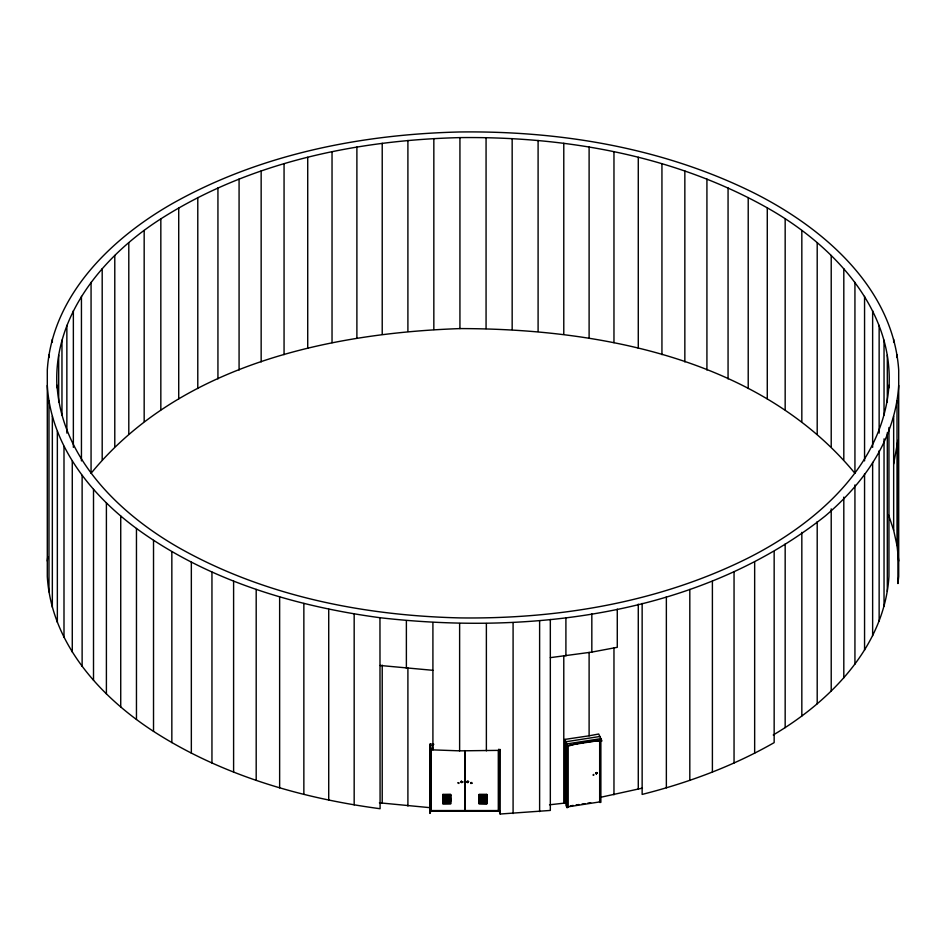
<?xml version="1.0" encoding="UTF-8"?>
<svg xmlns="http://www.w3.org/2000/svg" width="946" height="946" viewBox="0 0 946 946"><rect width="100%" height="100%" fill="white"/><g stroke="black" fill="none" stroke-linecap="round" stroke-linejoin="round"><path stroke-width="1.42" d="M464.805 811.124L464.805 750.604L464.805 810.556M567.612 746.37L567.612 806.891L599.669 801.924L599.669 739.926M433.836 744.289L430.17 744.017L430.004 749.776L459.626 750.852L500.162 750.355M430.17 744.017L430.004 813.442L430.087 745.767L433.008 745.767M550.324 619.453L550.324 810.438L500.162 814.021L500.245 811.195M596.299 773.662L596.843 772.953M596.228 773.532L596.524 773M466.863 781.751L467.726 782.602L468.022 781.751M893.663 463.966L897.931 440.316L897.931 583.564L898.7 576.469L898.7 370.028C893.059 287.844 823.517 228.116 754.66 193.303C663.654 147.907 560.694 130.666 459.626 131.979C360.166 134.332 259.098 154.553 171.841 203.887C110.777 238.853 52.018 295.838 47.3 370.028L47.3 576.469C51.273 642.961 100.099 696.67 153.524 731.364C221.376 775.081 300.603 798.093 380.091 808.724L379.961 617.714C293.828 606.09 207.387 580.158 136.461 528.471C90.485 494.51 50.682 444.585 47.3 385.483M888.956 387.836C893.946 308.431 831.889 244.186 767.277 207.86C674.273 155.475 565.743 136.342 459.933 137.608C355.956 140.185 249.472 162.345 160.832 218.869C103.717 255.325 52.267 316.2 57.044 387.836M47.3 561.025L47.761 556.816M888.956 385.306C883.446 465.621 815.499 523.966 748.215 557.986C659.303 602.354 558.684 619.204 459.933 617.904C362.744 615.621 263.993 595.85 178.723 547.651C119.066 513.489 61.656 457.793 57.044 385.306M380.091 617.726C532.929 635.18 701.506 614.12 825.267 515.972A425.913 245.901 0 0 0 882.003 446.358C891.404 427.367 897.387 406.674 898.7 385.483M773.237 734.971C830.588 701.092 884.557 646.201 888.956 576.291L888.956 427.509M462.748 781.774L462.499 782.413M596.441 773.781C598.404 770.777 593.993 774.608 596.914 773.201M461.837 781.692L461.459 782.188L461.955 781.562M467.277 781.975L467.797 781.68L467.3 782.165M468.128 782.188L467.797 781.538M595.708 772.835L596.287 773.934L597.245 772.764M461.128 781.42L461.447 782.531L462.499 782.283M461.542 781.834L462.038 782.247M854.936 282.334L854.936 473.319C760.915 359.338 600.521 328.629 459.933 328.593C327.564 333.252 178.853 365.854 91.064 473.319L91.064 282.334M595.909 772.799L596.713 772.492M468.069 782.117L467.3 782.366M461.447 781.16L461.27 782.413M461.27 781.42L462.748 781.916M467.123 781.396L468.483 781.396L467.951 782.437M642.145 603.43L642.145 794.415C688.085 782.791 732.961 766.189 774.159 742.622L774.159 551.636M462.322 782.389L461.447 782.389M467.3 781.278L468.483 781.538M467.951 782.578L468.566 781.573M600.095 797.407L642.452 788.124M550.324 657.647L591.829 652.09L617.277 647.312L617.277 609.118M589.11 735.811L598.712 734.013L601.963 740.99L599.717 740.99A67.249 38.821 0 0 0 571.301 745.212L568.061 746.228L564.892 739.405L589.11 735.811L589.11 652.397M599.859 736.485L565.968 741.735L565.968 805.389L566.985 807.565L567.872 807.423L567.872 745.353M576.244 743.556L579.118 743.118M581.991 742.669L584.865 742.22M587.738 741.782L592.042 741.108M594.868 740.671L597.695 740.233M569.326 745.129L599.989 740.387L599.989 802.456L600.876 802.314L600.876 738.66L566.985 743.899L566.985 807.565M570.284 805.886L573.193 805.436M576.102 804.987L579.023 804.538M581.932 804.088L584.853 803.639M587.762 803.178L590.671 802.728M471.865 783.347L470.718 783.465M549.52 804.798L564.892 803.059L564.892 739.405M470.682 782.649L471.829 782.531L471.877 783.335M593.781 775.212L592.976 775.022L593.757 774.407M430.087 748.026L433.008 748.026M442.87 794.486L450.686 794.415L450.686 803.958L442.87 803.958L442.87 794.415M486.871 794.486L479.054 794.415L479.054 803.958L486.871 803.958L486.871 794.415M442.87 794.616L450.686 794.569M479.054 794.616L486.871 794.569M442.87 795.279L450.686 795.279M479.054 795.279L486.871 795.279M442.87 795.409L450.686 795.361M479.054 795.409L486.871 795.361M442.87 795.503L450.686 795.503M479.054 795.503L486.871 795.503M442.87 796.071L450.686 796.296M479.054 796.071L486.871 796.296M442.87 796.958L450.686 797.04M479.054 796.958L486.871 797.04M442.87 797.088L450.686 797.182M479.054 797.088L486.871 797.182M442.87 797.88L450.686 797.975M479.054 797.88L486.871 797.975M442.87 798.542L450.686 798.625M479.054 798.542L486.871 798.625M442.87 798.672L450.686 798.767M479.054 798.672L486.871 798.767M442.87 799.335L450.686 799.429M479.054 799.335L486.871 799.429M442.87 799.465L450.686 799.559M479.054 799.465L486.871 799.559M442.87 800.139L450.686 800.221M479.054 800.139L486.871 800.221M442.87 800.269L450.686 800.363M479.054 800.269L486.871 800.363M450.686 801.014L442.87 800.931L450.686 801.156M486.871 801.014L479.054 800.931L486.871 801.156M442.87 801.723L450.686 801.723L442.87 801.853M479.054 801.723L486.871 801.723L479.054 801.853M442.87 802.646L450.686 802.74M479.054 802.646L486.871 802.74M442.87 803.308L450.686 803.308L442.87 803.438M486.871 803.308L479.054 803.308L486.871 803.544M430.087 809.433L431.305 809.433M430.82 810.556L499.287 810.556M430.087 811.68L430.82 811.68L430.82 748.487L430.82 811.124L498.92 811.124L498.92 749.126M500.257 811.68L499.287 811.68L499.287 749.61M380.091 665.476L432.913 670.312M458.928 782.673L457.746 782.768L458.905 783.489M379.405 802.811L430.17 807.683M599.48 801.368L599.989 802.456M567.364 806.347L567.872 807.423M888.649 515.109L893.663 530.28L897.021 545.606L898.7 561.025M897.021 354.62L897.021 357.553M897.021 400.903L897.021 545.606M893.663 339.295L893.663 342.227M893.663 416.228L893.663 530.28M887.313 355.14L887.313 402.156M887.313 432.689L887.313 591.356M884.037 340.17L884.037 415.093M884.037 438.849L884.037 606.327M879.141 325.341L879.141 433.102M879.141 450.734L879.141 621.155M872.638 310.726L872.638 447.352M872.638 462.417L872.638 635.783M864.561 296.37L864.561 460.915M864.561 473.84L864.561 650.127M854.936 484.931L854.936 664.163M843.808 268.676L843.808 459.661M843.808 497.123L843.808 677.821M831.215 255.444L831.215 446.441M831.215 508.877L831.215 691.053M817.202 242.708L817.202 433.694M817.202 521.624L817.202 703.8M801.83 230.493L801.83 421.478M801.83 532.361L801.83 716.004M785.168 218.869L785.168 409.855M785.168 543.997L785.168 727.64M767.277 207.86L767.277 398.845M754.66 562.208L754.66 753.193M748.215 197.525L748.215 388.51M734.049 572.058L734.049 763.044M728.065 187.911L728.065 378.897M712.397 581.128L712.397 772.125M706.922 179.031L706.922 370.016M689.811 589.405L689.811 780.403M684.845 170.942L684.845 361.928M666.362 596.855L666.362 787.841M661.94 163.67L661.94 354.667M638.278 157.249L638.278 348.234M638.278 604.139L638.278 789.248M613.966 151.691L613.966 342.677M613.966 647.892L613.966 794.806M591.829 613.895L591.829 652.09M589.11 147.032L589.11 338.018M565.909 617.726L565.909 655.933M563.781 143.272L563.781 334.257M563.781 656.311L563.781 803.225M539.622 620.623L539.622 811.609M538.097 140.446L538.097 331.431M513.087 622.563L513.087 813.548M512.164 138.554L512.164 329.539M500.257 749.469L500.162 814.021M498.305 750.355L498.305 810.556M486.374 623.532L486.374 750.852M486.067 137.608L486.067 328.593M459.933 137.608L459.933 328.593M459.626 623.532L459.626 750.852M433.836 138.554L433.836 329.539M432.913 622.563L432.913 749.882M407.903 140.446L407.903 331.431M407.903 667.959L407.903 806.051M406.378 620.623L406.378 668.373M382.219 143.272L382.219 334.257M382.219 665.133L382.219 803.225M356.89 147.032L356.89 338.018M354.171 613.895L354.171 804.88M332.034 151.691L332.034 342.677M328.723 609.118L328.723 800.103M307.722 157.249L307.722 348.234M303.855 603.43L303.855 794.415M284.06 163.67L284.06 354.667M279.638 596.855L279.638 787.841M261.155 170.942L261.155 361.928M256.189 589.405L256.189 780.403M239.078 179.031L239.078 370.016M233.603 581.128L233.603 772.125M217.935 187.911L217.935 378.897M211.951 572.058L211.951 763.044M197.785 197.525L197.785 388.51M191.34 562.208L191.34 753.193M178.723 207.86L178.723 398.845M171.841 551.636L171.841 742.622M160.832 218.869L160.832 409.855M153.524 540.367L153.524 731.364M144.17 230.493L144.17 421.478M136.461 528.471L136.461 719.457M128.798 242.708L128.798 433.694M120.733 515.972L120.733 706.958M114.785 255.444L114.785 446.441M106.401 502.929L106.401 693.915M102.192 268.676L102.192 459.661M93.512 489.389L93.512 680.375M82.125 475.412L82.125 666.398M81.439 296.37L81.439 460.915M73.362 310.726L73.362 447.352M72.274 461.057L72.274 652.042M66.859 325.341L66.859 433.102M63.997 446.358L63.997 637.344M61.963 340.17L61.963 415.093M58.687 355.14L58.687 402.156M57.351 431.4L57.351 622.385M52.337 339.295L52.337 342.227M52.337 416.228L52.337 607.214M48.979 354.62L48.979 357.553M48.979 400.903L48.979 591.889"/></g></svg>
